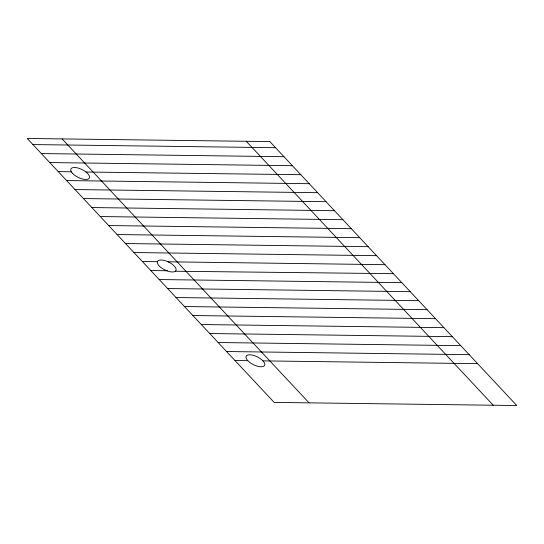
<?xml version="1.0" encoding="UTF-8"?>
<svg xmlns="http://www.w3.org/2000/svg" width="544" height="544" viewBox="0 0 544 544"><rect width="100%" height="100%" fill="white"/><g stroke="black" fill="none" stroke-linecap="round" stroke-linejoin="round"><path stroke-width="0.82" d="M142.365 261.542L157.379 261.678M175.358 271.232A10.295 4.366 26.2 0 0 165.634 260.841A10.295 4.366 26.2 0 0 159.127 265.887A10.295 4.366 26.2 0 0 175.358 271.232L393.421 273.673M32.912 144.568L275.55 147.703M41.33 153.564L283.975 156.699M49.749 162.561L292.393 165.696M86.027 172.033L300.812 174.699M66.592 180.56L309.23 183.695M75.011 189.557L317.648 192.692M83.429 198.553L326.067 201.688M91.848 207.55L334.485 210.691M100.266 216.553L342.904 219.688M108.684 225.549L351.322 228.684M117.103 234.546L359.74 237.68M125.521 243.542L368.166 246.684M133.94 252.545L376.584 255.68M168.096 261.814L385.002 264.676M150.783 270.538L167.423 270.756M159.202 279.541L401.839 282.676M167.62 288.538L410.258 291.672M176.038 297.534L418.676 300.669M184.457 306.53L427.094 309.665M192.875 315.534L435.513 318.668M201.294 324.53L443.938 327.665M209.712 333.526L452.356 336.661M218.137 342.523L460.775 345.658M226.556 351.526L469.193 354.661M234.974 360.522L247.819 360.686A10.295 4.366 26.2 0 0 264.058 366.03A10.295 4.366 26.2 0 0 254.334 355.64A10.295 4.366 26.2 0 0 247.819 360.686M262.983 360.883L477.612 363.657M58.174 171.557L71.38 171.843M246.276 141.29L493.238 405.232M62.111 138.91L309.067 402.852M269.838 141.596L27.2 138.462L274.162 402.404L516.8 405.538L269.838 141.596M72.576 173.393A10.295 4.366 26.2 0 0 88.808 178.731A10.295 4.366 26.2 0 0 79.091 168.341A10.295 4.366 26.2 0 0 72.576 173.393"/></g></svg>
